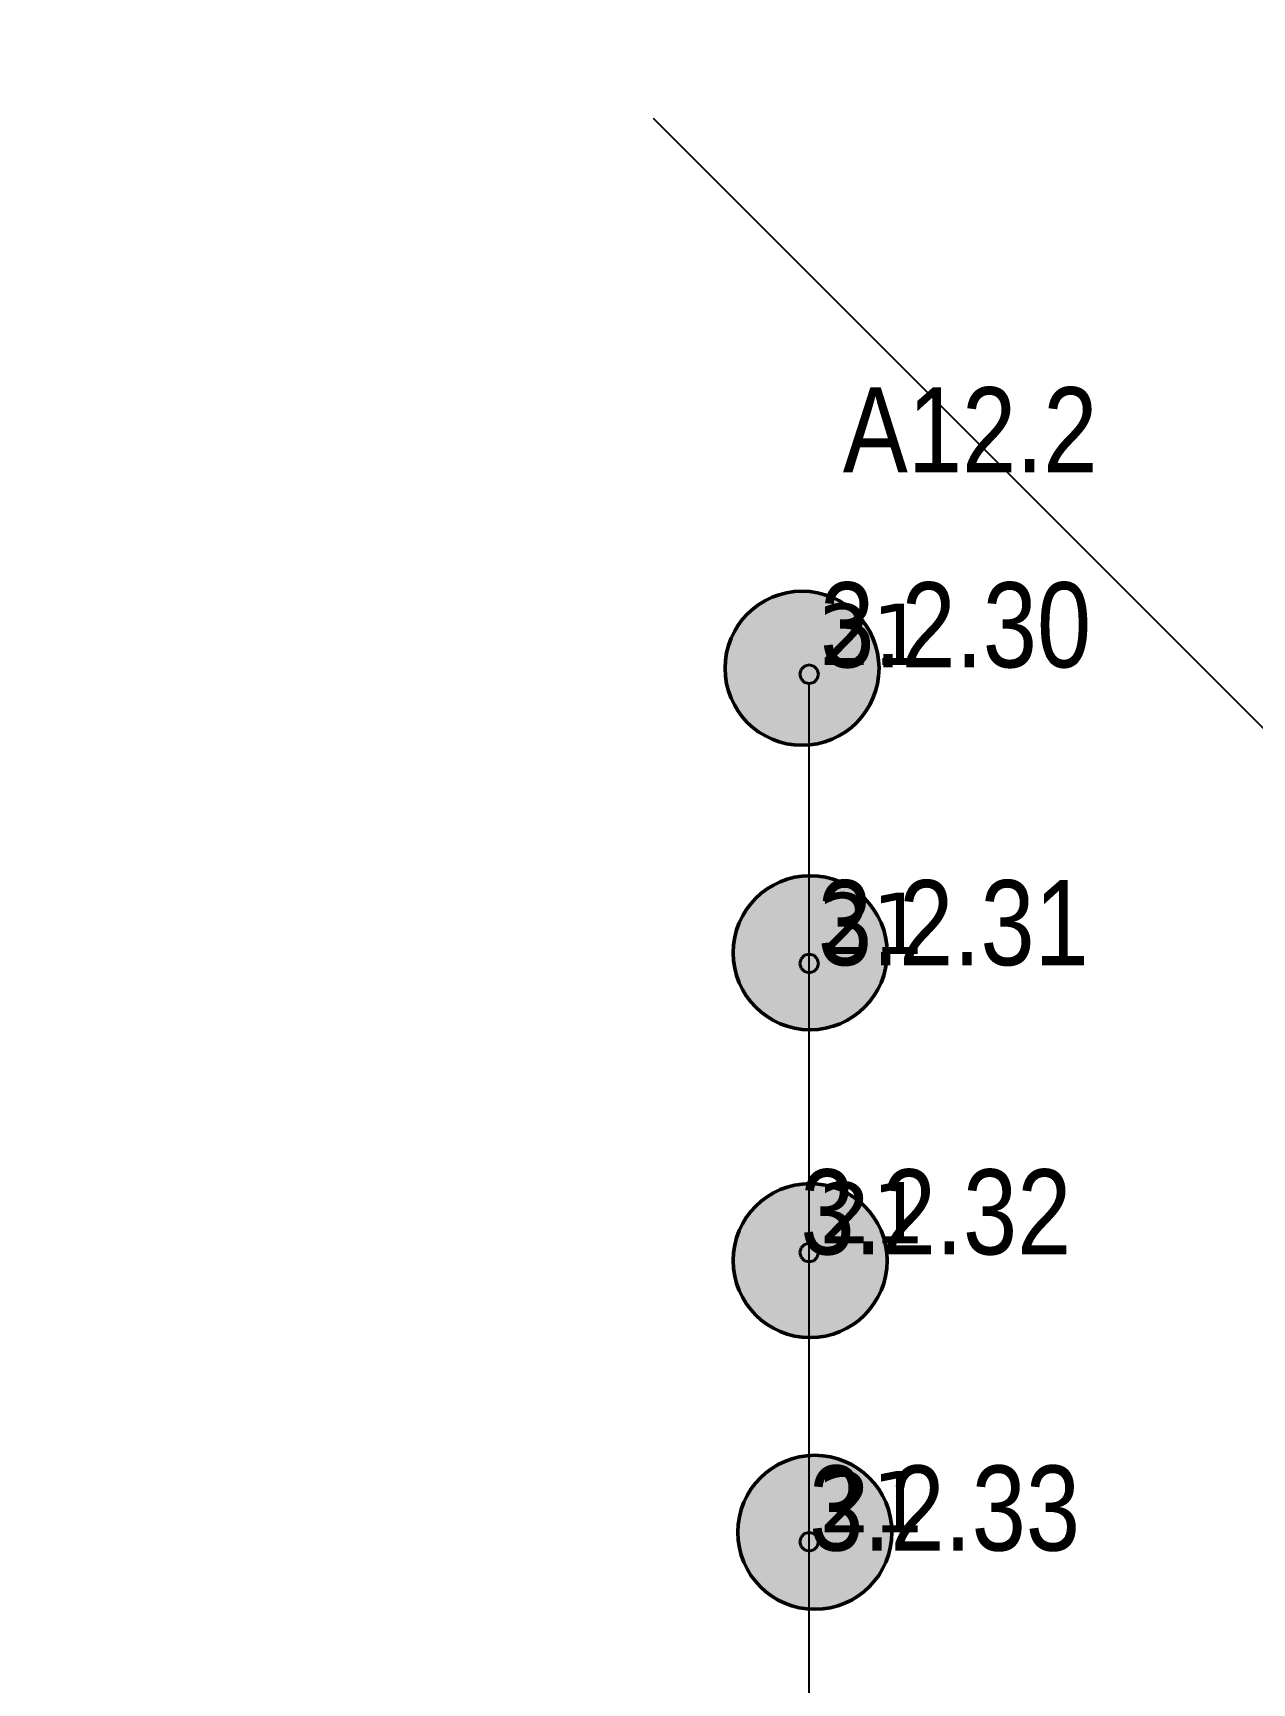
# Model space of a CAD drawing. Header units: millimetres. Extents: x -243740 to 150609, y -473655 to -165121.
# Drawn here: x -187863 to -184280, y -393936 to -389087 of the extents above; entities that cross this region are included whole.
import ezdxf
from ezdxf import colors
from ezdxf.entities.mleader import LeaderData, LeaderLine
from ezdxf.enums import TextEntityAlignment as Align
from ezdxf.math import Vec2, Vec3

# ---------------------------------------------------------------- set-up
doc = ezdxf.new("R2010")
doc.units = ezdxf.units.MM
doc.layers.add('_Гр.ЩД-1А.5.9.I2.2', color=6, linetype='Continuous')
for name, color, linetype, lineweight in [('_освещение_dali', 3, 'Continuous', 50), ('DLX_FL2_LUM 28', 5, 'Continuous', 40), ('Освещение', 5, 'Continuous', 30)]:
    doc.layers.add(name, color=color, linetype=linetype, lineweight=lineweight)
doc.styles.add('Arial Narrow_6', font='ARIALN.TTF', dxfattribs={"height": 193.245432})
doc.styles.get("Standard").update_dxf_attribs({"font": 'ARIALN.TTF'})
doc.styles.add('TableTextStyle', font='')
doc.styles.add('Шрифт - 200', font='', dxfattribs={"height": 200})
doc.styles.get('TableTextStyle').set_extended_font_data('VERDANA.TTF')
doc.styles.get('Шрифт - 200').set_extended_font_data('GOST Common', italic=True)
doc.linetypes.add('Truba', pattern='A,3e-05,[4,MSH_7,S=1,R=0,X=0,Y=0],-3.022072', length=3.022102)

# ---------------------------------------------------------------- blocks, each defined once
blk = doc.blocks.new('_Dot')
at = {"color": 0, "linetype": 'ByBlock', "lineweight": -2}
blk.add_line((-0.5, 0), (-1, 0), dxfattribs=at)
at = {"color": 0, "linetype": 'ByBlock', "const_width": 0.5}
blk.add_lwpolyline([(-0.25, 0, 1), (0.25, 0, 1)], format="xyb", close=True, dxfattribs=at)
blk = doc.blocks.new('A$Caabd1818')
at = {"layer": 'DLX_FL2_LUM 28'}
for points in [[(-189578.7, 6550, 0), (-189575.1, 6563.8, 0)], [(-189575.1, 6563.8, 0), (-189578.7, 6550, 0)], [(-189575.1, 6563.8, 0), (-189578.7, 6550, 0)], [(-189578.7, 6550, 0), (-189575.1, 6563.8, 0)], [(-189575.1, 6536.3, 0), (-189578.7, 6550, 0)], [(-189578.7, 6550, 0), (-189578.7, 6550, 0)], [(-189578.7, 6550, 0), (-189575.1, 6536.3, 0)], [(-189578.7, 6550, 0), (-189578.7, 6550, 0)], [(-189578.7, 6550, 0), (-189575.1, 6536.3, 0)], [(-189575.1, 6536.3, 0), (-189578.7, 6550, 0)], [(-189575.1, 6563.8, 0), (-189565, 6573.9, 0)], [(-189565, 6573.9, 0), (-189575.1, 6563.8, 0)], [(-189565, 6573.9, 0), (-189575.1, 6563.8, 0)], [(-189575.1, 6563.8, 0), (-189565, 6573.9, 0)], [(-189575.1, 6563.8, 0), (-189575.1, 6563.8, 0)], [(-189575.1, 6563.8, 0), (-189575.1, 6563.8, 0)], [(-189565, 6573.9, 0), (-189551.2, 6577.5, 0)], [(-189551.2, 6577.5, 0), (-189565, 6573.9, 0)], [(-189551.2, 6577.5, 0), (-189565, 6573.9, 0)], [(-189565, 6573.9, 0), (-189551.2, 6577.5, 0)], [(-189565, 6573.9, 0), (-189565, 6573.9, 0)], [(-189565, 6573.9, 0), (-189565, 6573.9, 0)], [(-189551.2, 6577.5, 0), (-189551.2, 6577.5, 0)], [(-189551.2, 6577.5, 0), (-189537.5, 6573.9, 0)], [(-189537.5, 6573.9, 0), (-189551.2, 6577.5, 0)], [(-189551.2, 6577.5, 0), (-189551.2, 6577.5, 0)], [(-189537.5, 6573.9, 0), (-189551.2, 6577.5, 0)], [(-189551.2, 6577.5, 0), (-189537.5, 6573.9, 0)], [(-189537.5, 6573.9, 0), (-189537.5, 6573.9, 0)], [(-189537.5, 6573.9, 0), (-189527.4, 6563.8, 0)], [(-189527.4, 6563.8, 0), (-189537.5, 6573.9, 0)], [(-189537.5, 6573.9, 0), (-189537.5, 6573.9, 0)], [(-189527.4, 6563.8, 0), (-189537.5, 6573.9, 0)], [(-189537.5, 6573.9, 0), (-189527.4, 6563.8, 0)], [(-189527.4, 6563.8, 0), (-189527.4, 6563.8, 0)], [(-189527.4, 6563.8, 0), (-189523.7, 6550, 0)], [(-189523.7, 6550, 0), (-189527.4, 6563.8, 0)], [(-189527.4, 6563.8, 0), (-189527.4, 6563.8, 0)], [(-189523.7, 6550, 0), (-189527.4, 6563.8, 0)], [(-189527.4, 6563.8, 0), (-189523.7, 6550, 0)], [(-189523.7, 6550, 0), (-189527.4, 6536.3, 0)], [(-189527.4, 6536.3, 0), (-189523.7, 6550, 0)], [(-189527.4, 6536.3, 0), (-189523.7, 6550, 0)], [(-189523.7, 6550, 0), (-189527.4, 6536.3, 0)], [(-189523.7, 6550, 0), (-189523.7, 6550, 0)], [(-189523.7, 6550, 0), (-189523.7, 6550, 0)], [(-189565, 6526.2, 0), (-189575.1, 6536.3, 0)], [(-189575.1, 6536.3, 0), (-189575.1, 6536.3, 0)], [(-189575.1, 6536.3, 0), (-189565, 6526.2, 0)], [(-189575.1, 6536.3, 0), (-189575.1, 6536.3, 0)], [(-189575.1, 6536.3, 0), (-189565, 6526.2, 0)], [(-189565, 6526.2, 0), (-189575.1, 6536.3, 0)], [(-189551.2, 6522.5, 0), (-189565, 6526.2, 0)], [(-189565, 6526.2, 0), (-189565, 6526.2, 0)], [(-189565, 6526.2, 0), (-189551.2, 6522.5, 0)], [(-189565, 6526.2, 0), (-189565, 6526.2, 0)], [(-189565, 6526.2, 0), (-189551.2, 6522.5, 0)], [(-189551.2, 6522.5, 0), (-189565, 6526.2, 0)], [(-189537.5, 6526.2, 0), (-189551.2, 6522.5, 0)], [(-189551.2, 6522.5, 0), (-189537.5, 6526.2, 0)], [(-189551.2, 6522.5, 0), (-189537.5, 6526.2, 0)], [(-189537.5, 6526.2, 0), (-189551.2, 6522.5, 0)], [(-189551.2, 6522.5, 0), (-189551.2, 6522.5, 0)], [(-189551.2, 6522.5, 0), (-189551.2, 6522.5, 0)], [(-189527.4, 6536.3, 0), (-189537.5, 6526.2, 0)], [(-189537.5, 6526.2, 0), (-189527.4, 6536.3, 0)], [(-189537.5, 6526.2, 0), (-189527.4, 6536.3, 0)], [(-189527.4, 6536.3, 0), (-189537.5, 6526.2, 0)], [(-189537.5, 6526.2, 0), (-189537.5, 6526.2, 0)], [(-189537.5, 6526.2, 0), (-189537.5, 6526.2, 0)], [(-189527.4, 6536.3, 0), (-189527.4, 6536.3, 0)], [(-189527.4, 6536.3, 0), (-189527.4, 6536.3, 0)], [(-189575.1, 5714.1, 0), (-189565, 5724.1, 0)], [(-189565, 5724.1, 0), (-189575.1, 5714.1, 0)], [(-189565, 5724.1, 0), (-189575.1, 5714.1, 0)], [(-189575.1, 5714.1, 0), (-189565, 5724.1, 0)], [(-189565, 5724.1, 0), (-189551.2, 5727.8, 0)], [(-189551.2, 5727.8, 0), (-189565, 5724.1, 0)], [(-189551.2, 5727.8, 0), (-189565, 5724.1, 0)], [(-189565, 5724.1, 0), (-189551.2, 5727.8, 0)], [(-189565, 5724.1, 0), (-189565, 5724.1, 0)], [(-189565, 5724.1, 0), (-189565, 5724.1, 0)], [(-189551.2, 5727.8, 0), (-189551.2, 5727.8, 0)], [(-189551.2, 5727.8, 0), (-189537.5, 5724.1, 0)], [(-189537.5, 5724.1, 0), (-189551.2, 5727.8, 0)], [(-189551.2, 5727.8, 0), (-189551.2, 5727.8, 0)], [(-189537.5, 5724.1, 0), (-189551.2, 5727.8, 0)], [(-189551.2, 5727.8, 0), (-189537.5, 5724.1, 0)], [(-189537.5, 5724.1, 0), (-189537.5, 5724.1, 0)], [(-189537.5, 5724.1, 0), (-189527.4, 5714.1, 0)], [(-189527.4, 5714.1, 0), (-189537.5, 5724.1, 0)], [(-189537.5, 5724.1, 0), (-189537.5, 5724.1, 0)], [(-189527.4, 5714.1, 0), (-189537.5, 5724.1, 0)], [(-189537.5, 5724.1, 0), (-189527.4, 5714.1, 0)], [(-189578.7, 5700.3, 0), (-189575.1, 5714.1, 0)], [(-189575.1, 5714.1, 0), (-189578.7, 5700.3, 0)], [(-189575.1, 5714.1, 0), (-189578.7, 5700.3, 0)], [(-189578.7, 5700.3, 0), (-189575.1, 5714.1, 0)], [(-189575.1, 5686.6, 0), (-189578.7, 5700.3, 0)], [(-189578.7, 5700.3, 0), (-189578.7, 5700.3, 0)], [(-189578.7, 5700.3, 0), (-189575.1, 5686.6, 0)], [(-189578.7, 5700.3, 0), (-189578.7, 5700.3, 0)], [(-189578.7, 5700.3, 0), (-189575.1, 5686.6, 0)], [(-189575.1, 5686.6, 0), (-189578.7, 5700.3, 0)], [(-189575.1, 5714.1, 0), (-189575.1, 5714.1, 0)], [(-189575.1, 5714.1, 0), (-189575.1, 5714.1, 0)], [(-189565, 5676.5, 0), (-189575.1, 5686.6, 0)], [(-189575.1, 5686.6, 0), (-189575.1, 5686.6, 0)], [(-189575.1, 5686.6, 0), (-189565, 5676.5, 0)], [(-189575.1, 5686.6, 0), (-189575.1, 5686.6, 0)], [(-189575.1, 5686.6, 0), (-189565, 5676.5, 0)], [(-189565, 5676.5, 0), (-189575.1, 5686.6, 0)], [(-189551.2, 5672.8, 0), (-189565, 5676.5, 0)], [(-189565, 5676.5, 0), (-189565, 5676.5, 0)], [(-189565, 5676.5, 0), (-189551.2, 5672.8, 0)], [(-189565, 5676.5, 0), (-189565, 5676.5, 0)], [(-189565, 5676.5, 0), (-189551.2, 5672.8, 0)], [(-189551.2, 5672.8, 0), (-189565, 5676.5, 0)], [(-189537.5, 5676.5, 0), (-189551.2, 5672.8, 0)], [(-189551.2, 5672.8, 0), (-189537.5, 5676.5, 0)], [(-189551.2, 5672.8, 0), (-189537.5, 5676.5, 0)], [(-189537.5, 5676.5, 0), (-189551.2, 5672.8, 0)], [(-189527.4, 5686.6, 0), (-189537.5, 5676.5, 0)], [(-189537.5, 5676.5, 0), (-189527.4, 5686.6, 0)], [(-189537.5, 5676.5, 0), (-189527.4, 5686.6, 0)], [(-189527.4, 5686.6, 0), (-189537.5, 5676.5, 0)], [(-189537.5, 5676.5, 0), (-189537.5, 5676.5, 0)], [(-189537.5, 5676.5, 0), (-189537.5, 5676.5, 0)], [(-189527.4, 5714.1, 0), (-189527.4, 5714.1, 0)], [(-189527.4, 5714.1, 0), (-189523.7, 5700.3, 0)], [(-189523.7, 5700.3, 0), (-189527.4, 5714.1, 0)], [(-189527.4, 5714.1, 0), (-189527.4, 5714.1, 0)], [(-189523.7, 5700.3, 0), (-189527.4, 5714.1, 0)], [(-189527.4, 5714.1, 0), (-189523.7, 5700.3, 0)], [(-189523.7, 5700.3, 0), (-189527.4, 5686.6, 0)], [(-189527.4, 5686.6, 0), (-189523.7, 5700.3, 0)], [(-189527.4, 5686.6, 0), (-189523.7, 5700.3, 0)], [(-189523.7, 5700.3, 0), (-189527.4, 5686.6, 0)], [(-189527.4, 5686.6, 0), (-189527.4, 5686.6, 0)], [(-189527.4, 5686.6, 0), (-189527.4, 5686.6, 0)], [(-189523.7, 5700.3, 0), (-189523.7, 5700.3, 0)], [(-189523.7, 5700.3, 0), (-189523.7, 5700.3, 0)], [(-189551.2, 5672.8, 0), (-189551.2, 5672.8, 0)], [(-189551.2, 5672.8, 0), (-189551.2, 5672.8, 0)], [(-189578.7, 4850.5, 0), (-189575.1, 4864.2, 0)], [(-189575.1, 4864.2, 0), (-189578.7, 4850.5, 0)], [(-189575.1, 4864.2, 0), (-189578.7, 4850.5, 0)], [(-189578.7, 4850.5, 0), (-189575.1, 4864.2, 0)], [(-189575.1, 4836.7, 0), (-189578.7, 4850.5, 0)], [(-189578.7, 4850.5, 0), (-189578.7, 4850.5, 0)], [(-189578.7, 4850.5, 0), (-189575.1, 4836.7, 0)], [(-189578.7, 4850.5, 0), (-189578.7, 4850.5, 0)], [(-189578.7, 4850.5, 0), (-189575.1, 4836.7, 0)], [(-189575.1, 4836.7, 0), (-189578.7, 4850.5, 0)], [(-189575.1, 4864.2, 0), (-189565, 4874.3, 0)], [(-189565, 4874.3, 0), (-189575.1, 4864.2, 0)], [(-189565, 4874.3, 0), (-189575.1, 4864.2, 0)], [(-189575.1, 4864.2, 0), (-189565, 4874.3, 0)], [(-189575.1, 4864.2, 0), (-189575.1, 4864.2, 0)], [(-189575.1, 4864.2, 0), (-189575.1, 4864.2, 0)], [(-189565, 4874.3, 0), (-189551.2, 4878, 0)], [(-189551.2, 4878, 0), (-189565, 4874.3, 0)], [(-189551.2, 4878, 0), (-189565, 4874.3, 0)], [(-189565, 4874.3, 0), (-189551.2, 4878, 0)], [(-189565, 4874.3, 0), (-189565, 4874.3, 0)], [(-189565, 4874.3, 0), (-189565, 4874.3, 0)], [(-189551.2, 4878, 0), (-189551.2, 4878, 0)], [(-189551.2, 4878, 0), (-189537.5, 4874.3, 0)], [(-189537.5, 4874.3, 0), (-189551.2, 4878, 0)], [(-189551.2, 4878, 0), (-189551.2, 4878, 0)], [(-189537.5, 4874.3, 0), (-189551.2, 4878, 0)], [(-189551.2, 4878, 0), (-189537.5, 4874.3, 0)], [(-189537.5, 4874.3, 0), (-189537.5, 4874.3, 0)], [(-189537.5, 4874.3, 0), (-189527.4, 4864.2, 0)], [(-189527.4, 4864.2, 0), (-189537.5, 4874.3, 0)], [(-189537.5, 4874.3, 0), (-189537.5, 4874.3, 0)], [(-189527.4, 4864.2, 0), (-189537.5, 4874.3, 0)], [(-189537.5, 4874.3, 0), (-189527.4, 4864.2, 0)], [(-189527.4, 4864.2, 0), (-189527.4, 4864.2, 0)], [(-189527.4, 4864.2, 0), (-189523.7, 4850.5, 0)], [(-189523.7, 4850.5, 0), (-189527.4, 4864.2, 0)], [(-189527.4, 4864.2, 0), (-189527.4, 4864.2, 0)], [(-189523.7, 4850.5, 0), (-189527.4, 4864.2, 0)], [(-189527.4, 4864.2, 0), (-189523.7, 4850.5, 0)], [(-189523.7, 4850.5, 0), (-189527.4, 4836.7, 0)], [(-189527.4, 4836.7, 0), (-189523.7, 4850.5, 0)], [(-189527.4, 4836.7, 0), (-189523.7, 4850.5, 0)], [(-189523.7, 4850.5, 0), (-189527.4, 4836.7, 0)], [(-189523.7, 4850.5, 0), (-189523.7, 4850.5, 0)], [(-189523.7, 4850.5, 0), (-189523.7, 4850.5, 0)], [(-189565, 4826.6, 0), (-189575.1, 4836.7, 0)], [(-189575.1, 4836.7, 0), (-189575.1, 4836.7, 0)], [(-189575.1, 4836.7, 0), (-189565, 4826.6, 0)], [(-189575.1, 4836.7, 0), (-189575.1, 4836.7, 0)], [(-189575.1, 4836.7, 0), (-189565, 4826.6, 0)], [(-189565, 4826.6, 0), (-189575.1, 4836.7, 0)], [(-189551.2, 4823, 0), (-189565, 4826.6, 0)], [(-189565, 4826.6, 0), (-189565, 4826.6, 0)], [(-189565, 4826.6, 0), (-189551.2, 4823, 0)], [(-189565, 4826.6, 0), (-189565, 4826.6, 0)], [(-189565, 4826.6, 0), (-189551.2, 4823, 0)], [(-189551.2, 4823, 0), (-189565, 4826.6, 0)], [(-189537.5, 4826.6, 0), (-189551.2, 4823, 0)], [(-189551.2, 4823, 0), (-189537.5, 4826.6, 0)], [(-189551.2, 4823, 0), (-189537.5, 4826.6, 0)], [(-189537.5, 4826.6, 0), (-189551.2, 4823, 0)], [(-189551.2, 4823, 0), (-189551.2, 4823, 0)], [(-189551.2, 4823, 0), (-189551.2, 4823, 0)], [(-189527.4, 4836.7, 0), (-189537.5, 4826.6, 0)], [(-189537.5, 4826.6, 0), (-189527.4, 4836.7, 0)], [(-189537.5, 4826.6, 0), (-189527.4, 4836.7, 0)], [(-189527.4, 4836.7, 0), (-189537.5, 4826.6, 0)], [(-189537.5, 4826.6, 0), (-189537.5, 4826.6, 0)], [(-189537.5, 4826.6, 0), (-189537.5, 4826.6, 0)], [(-189527.4, 4836.7, 0), (-189527.4, 4836.7, 0)], [(-189527.4, 4836.7, 0), (-189527.4, 4836.7, 0)], [(-189565, 4024.5, 0), (-189551.2, 4028.2, 0)], [(-189551.2, 4028.2, 0), (-189565, 4024.5, 0)], [(-189551.2, 4028.2, 0), (-189565, 4024.5, 0)], [(-189565, 4024.5, 0), (-189551.2, 4028.2, 0)], [(-189551.2, 4028.2, 0), (-189551.2, 4028.2, 0)], [(-189551.2, 4028.2, 0), (-189537.5, 4024.5, 0)], [(-189537.5, 4024.5, 0), (-189551.2, 4028.2, 0)], [(-189551.2, 4028.2, 0), (-189551.2, 4028.2, 0)], [(-189537.5, 4024.5, 0), (-189551.2, 4028.2, 0)], [(-189551.2, 4028.2, 0), (-189537.5, 4024.5, 0)], [(-189578.7, 4000.7, 0), (-189575.1, 4014.5, 0)], [(-189575.1, 4014.5, 0), (-189578.7, 4000.7, 0)], [(-189575.1, 4014.5, 0), (-189578.7, 4000.7, 0)], [(-189578.7, 4000.7, 0), (-189575.1, 4014.5, 0)], [(-189575.1, 3987, 0), (-189578.7, 4000.7, 0)], [(-189578.7, 4000.7, 0), (-189578.7, 4000.7, 0)], [(-189578.7, 4000.7, 0), (-189575.1, 3987, 0)], [(-189578.7, 4000.7, 0), (-189578.7, 4000.7, 0)], [(-189578.7, 4000.7, 0), (-189575.1, 3987, 0)], [(-189575.1, 3987, 0), (-189578.7, 4000.7, 0)], [(-189575.1, 4014.5, 0), (-189565, 4024.5, 0)], [(-189565, 4024.5, 0), (-189575.1, 4014.5, 0)], [(-189565, 4024.5, 0), (-189575.1, 4014.5, 0)], [(-189575.1, 4014.5, 0), (-189565, 4024.5, 0)], [(-189575.1, 4014.5, 0), (-189575.1, 4014.5, 0)], [(-189575.1, 4014.5, 0), (-189575.1, 4014.5, 0)], [(-189565, 3976.9, 0), (-189575.1, 3987, 0)], [(-189575.1, 3987, 0), (-189575.1, 3987, 0)], [(-189575.1, 3987, 0), (-189565, 3976.9, 0)], [(-189575.1, 3987, 0), (-189575.1, 3987, 0)], [(-189575.1, 3987, 0), (-189565, 3976.9, 0)], [(-189565, 3976.9, 0), (-189575.1, 3987, 0)], [(-189565, 4024.5, 0), (-189565, 4024.5, 0)], [(-189565, 4024.5, 0), (-189565, 4024.5, 0)], [(-189551.2, 3973.2, 0), (-189565, 3976.9, 0)], [(-189565, 3976.9, 0), (-189565, 3976.9, 0)], [(-189565, 3976.9, 0), (-189551.2, 3973.2, 0)], [(-189565, 3976.9, 0), (-189565, 3976.9, 0)], [(-189565, 3976.9, 0), (-189551.2, 3973.2, 0)], [(-189551.2, 3973.2, 0), (-189565, 3976.9, 0)], [(-189537.5, 3976.9, 0), (-189551.2, 3973.2, 0)], [(-189551.2, 3973.2, 0), (-189537.5, 3976.9, 0)], [(-189551.2, 3973.2, 0), (-189537.5, 3976.9, 0)], [(-189537.5, 3976.9, 0), (-189551.2, 3973.2, 0)], [(-189537.5, 4024.5, 0), (-189537.5, 4024.5, 0)], [(-189537.5, 4024.5, 0), (-189527.4, 4014.5, 0)], [(-189527.4, 4014.5, 0), (-189537.5, 4024.5, 0)], [(-189537.5, 4024.5, 0), (-189537.5, 4024.5, 0)], [(-189527.4, 4014.5, 0), (-189537.5, 4024.5, 0)], [(-189537.5, 4024.5, 0), (-189527.4, 4014.5, 0)], [(-189527.4, 3987, 0), (-189537.5, 3976.9, 0)], [(-189537.5, 3976.9, 0), (-189527.4, 3987, 0)], [(-189537.5, 3976.9, 0), (-189527.4, 3987, 0)], [(-189527.4, 3987, 0), (-189537.5, 3976.9, 0)], [(-189537.5, 3976.9, 0), (-189537.5, 3976.9, 0)], [(-189537.5, 3976.9, 0), (-189537.5, 3976.9, 0)], [(-189527.4, 4014.5, 0), (-189527.4, 4014.5, 0)], [(-189527.4, 4014.5, 0), (-189523.7, 4000.7, 0)], [(-189523.7, 4000.7, 0), (-189527.4, 4014.5, 0)], [(-189527.4, 4014.5, 0), (-189527.4, 4014.5, 0)], [(-189523.7, 4000.7, 0), (-189527.4, 4014.5, 0)], [(-189527.4, 4014.5, 0), (-189523.7, 4000.7, 0)], [(-189523.7, 4000.7, 0), (-189527.4, 3987, 0)], [(-189527.4, 3987, 0), (-189523.7, 4000.7, 0)], [(-189527.4, 3987, 0), (-189523.7, 4000.7, 0)], [(-189523.7, 4000.7, 0), (-189527.4, 3987, 0)], [(-189527.4, 3987, 0), (-189527.4, 3987, 0)], [(-189527.4, 3987, 0), (-189527.4, 3987, 0)], [(-189523.7, 4000.7, 0), (-189523.7, 4000.7, 0)], [(-189523.7, 4000.7, 0), (-189523.7, 4000.7, 0)], [(-189551.2, 3973.2, 0), (-189551.2, 3973.2, 0)], [(-189551.2, 3973.2, 0), (-189551.2, 3973.2, 0)]]:
    blk.add_polyline3d(points, dxfattribs=at)
at = {"layer": 'Освещение', "lineweight": 40, "style": 'Arial Narrow_6'}
blk.add_text('А12.2', height=250, dxfattribs=at).set_placement((-189452.2, 7143.5))
blk = doc.blocks.new('A$Cab2378fa')
at = {"lineweight": 25, "true_color": 0xfff5f5}
h = blk.add_hatch(color=7, dxfattribs=at)
h.dxf.hatch_style = 1
h.paths.add_polyline_path([(0, 0), (-141.6, -170.3, 0.174923), (3, -222.4, 0.197808), (162.3, -156.8)])
h.paths.add_polyline_path([(-163.2, 157.6), (0, 0), (147.8, 177.8, 0.175398), (3, 230.2, 0.209014)])
at = {"lineweight": 25}
h = blk.add_hatch(color=0, dxfattribs=at)
h.paths.add_polyline_path([(162.3, -156.8, 0.442338), (147.8, 177.8), (0, 0)])
h.paths.add_polyline_path([(-141.6, -170.3), (0, 0), (-163.2, 157.6, 0.430096)])
blk.add_circle((3, 3.9), 226.3)

msp = doc.modelspace()

# ---------------------------------------------------------------- linework, layer by layer
at = {"layer": '_Гр.ЩД-1А.5.9.I2.2', "ltscale": 100}
msp.add_lwpolyline([(-185581.6, -394398.3), (-185581.6, -393548.6), (-185581.6, -392698.8), (-185581.6, -391849), (-185581.6, -390999.2)], dxfattribs=at)
at = {"layer": 'Defpoints', "color": 251, "ltscale": 100, "true_color": 0x636466}
msp.add_lwpolyline([(-186040, -389337.3), (-177940, -397437.2)], dxfattribs=at)

# ---------------------------------------------------------------- block references
at = {"layer": '_освещение_dali', "color": 5, "ltscale": 100}
for p in [(-185605.4, -390958), (-185581.6, -391794), (-185581.6, -392698.8), (-185567.8, -393497.2)]:
    msp.add_blockref('A$Cab2378fa', p, dxfattribs=at)
at = {"layer": 'Defpoints', "linetype": 'Truba', "ltscale": 100}
msp.add_blockref('A$Caabd1818', (3969.7, -397521.8), dxfattribs=at)

# ---------------------------------------------------------------- texts
at = {"layer": '_Гр.ЩД-1А.5.9.I2.2', "ltscale": 100}
for s, p in [('3.2.30', (-185150.8, -391026.5)), ('3.2.31', (-185157.7, -391901.8)), ('3.2.32', (-185209, -392751.7)), ('3.2.33', (-185183.4, -393622.1))]:
    msp.add_text(s, height=250, dxfattribs=at).set_placement(p, align=Align.BOTTOM_CENTER)
at = {"layer": '_освещение_dali', "color": 71, "true_color": 0xc4e280, "style": 'TableTextStyle'}
for p in [(-185554.1, -390944.2), (-185554.1, -391794), (-185554.1, -392643.7), (-185554.1, -393493.5)]:
    msp.add_text('21', height=180, dxfattribs=at).set_placement(p)

# ---------------------------------------------------------------- leaders
at = {"layer": '_освещение_dali'}
ml = msp.add_multileader_mtext('Standard', dxfattribs=at)
ml.set_content('{\\fISOCPEUR|b0|i1|c204|p34;ВТ3.2.4\\fISOCPEUR|b0|i1|c0|p34;6}', color=256, style='Шрифт - 200')
ml.set_leader_properties()
ml.set_arrow_properties(name='DOT')
ml.build(insert=Vec2(0, 0))
ml.multileader.update_dxf_attribs({"has_dogleg": 0, "text_left_attachment_type": 6, "text_right_attachment_type": 6, "arrow_head_size": 100})
ctx = ml.context
ctx.base_point, ctx.char_height, ctx.arrow_head_size, ctx.landing_gap_size, ctx.plane_origin = Vec3(-184990, -397406.2), 250, 100, 200, Vec3(-96751, -263315)
ctx.left_attachment, ctx.right_attachment = 6, 6
notes = []
notes.append((ctx, [(1, (1, 1, 0), (-183279.5, -397406.2), (-1, 0), 8, [(1, [(-181990, -393353.6)], 0, [])])]))
ctx.mtext.insert, ctx.mtext.width, ctx.mtext.flow_direction = Vec3(-184790, -397106.2), 1239.583, 5
for ctx, leaders in notes:
    for number, flags, end, landing, length, lines in leaders:
        leader = LeaderData()
        leader.index, (leader.has_last_leader_line, leader.has_dogleg_vector, leader.attachment_direction) = number, flags
        leader.last_leader_point, leader.dogleg_vector, leader.dogleg_length = Vec3(end), Vec3(landing), length
        for number, points, colour, breaks in lines:
            line = LeaderLine()
            line.index, line.vertices, line.color, line.breaks = number, Vec3.list(points), colors.encode_raw_color(colour), breaks
            leader.lines.append(line)
        ctx.leaders.append(leader)

doc.saveas('drawing.dxf')
